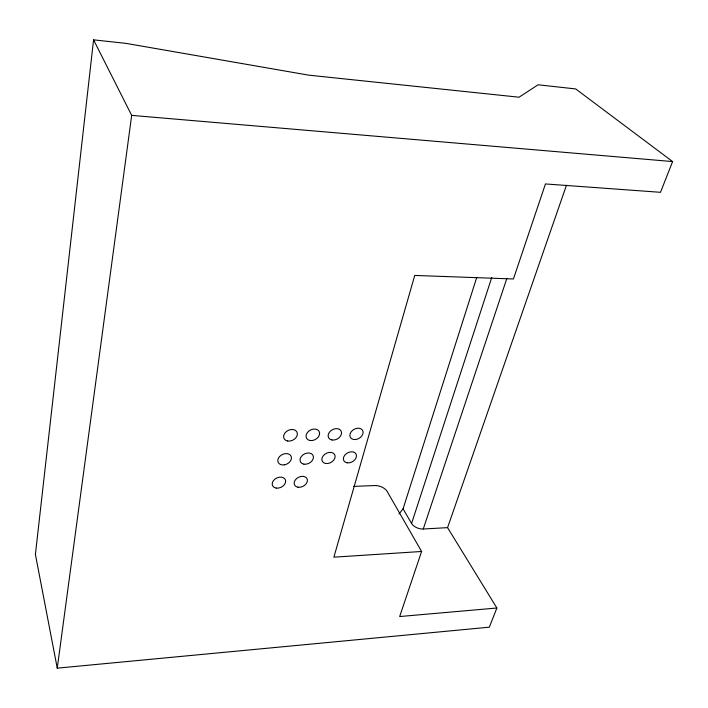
<?xml version="1.0" encoding="UTF-8"?>
<svg xmlns="http://www.w3.org/2000/svg" width="708" height="708" viewBox="0 0 708 708"><rect width="100%" height="100%" fill="white"/><g stroke="black" fill="none" stroke-linecap="round" stroke-linejoin="round"><path stroke-width="1.06" d="M496.874 608.004L399.666 616.544L421.596 551.479L333.875 557.169L414.738 275.439L513.424 278.979L545.452 183.947L660.502 192.311L672.6 161.574L575.692 88.934L538.08 84.783L519.053 97.208L308.75 75.163L126.148 43.392L93.562 39.843L35.4 554.408L57.251 668.157L489.334 627.182L496.874 608.004L447.571 527.637L566.471 185.248M57.251 668.157L131.679 115.377L93.562 39.843M399.038 513.946L403.073 508.813L476.741 277.439M447.571 527.637L423.26 529.009A9.186 5.425 19.3 0 1 411.578 523.486L491.741 277.527M423.26 529.009L506.893 278.306M353.619 486.387L374.594 485.546A10.027 5.823 17.3 0 1 387.152 491.423L421.596 551.479M131.679 115.377L672.6 161.574M403.073 508.813L411.578 523.486M284.333 464.846L282.244 464.917A7.151 5.275 -26.1 0 1 277.943 459.483A7.151 5.275 -26.1 0 1 284.952 453.695L287.05 453.633A7.151 5.275 -26.1 0 1 291.315 459.067A7.151 5.275 -26.1 0 1 284.333 464.846M355.549 439.544A7.062 5.177 -29.9 0 0 362.646 430.437A7.062 5.177 -29.9 0 0 351.265 431.668A7.062 5.177 -29.9 0 0 355.549 439.544M347.044 462.802A6.974 5.045 -29.1 0 0 356.469 455.456A6.974 5.045 -29.1 0 0 346.239 453.74A6.974 5.045 -29.1 0 0 347.044 462.802M331.937 439.987A7.115 5.257 -29 0 0 341.53 432.455A7.115 5.257 -29 0 0 331.017 430.588A7.115 5.257 -29 0 0 331.937 439.987M325.653 463.483A7.027 5.115 -28.2 0 0 335.114 456.076A7.027 5.115 -28.2 0 0 324.698 454.35A7.027 5.115 -28.2 0 0 325.653 463.483M298.024 487.228A7 5.062 -26.5 0 0 307.405 479.891A7 5.062 -26.5 0 0 296.909 478.298A7 5.062 -26.5 0 0 298.024 487.228M303.927 464.165A7.089 5.195 -27.2 0 0 313.432 456.704A7.089 5.195 -27.2 0 0 302.829 454.97A7.089 5.195 -27.2 0 0 303.927 464.165M309.971 440.5A7.177 5.337 -27.9 0 0 319.618 432.915A7.177 5.337 -27.9 0 0 308.9 431.03A7.177 5.337 -27.9 0 0 309.971 440.5M287.669 441.022A7.239 5.416 -26.9 0 0 297.36 433.376A7.239 5.416 -26.9 0 0 286.448 431.482A7.239 5.416 -26.9 0 0 287.669 441.022M276.2 488.095A7.062 5.133 -25.5 0 0 285.625 480.705A7.062 5.133 -25.5 0 0 274.934 479.104A7.062 5.133 -25.5 0 0 276.2 488.095"/></g></svg>
